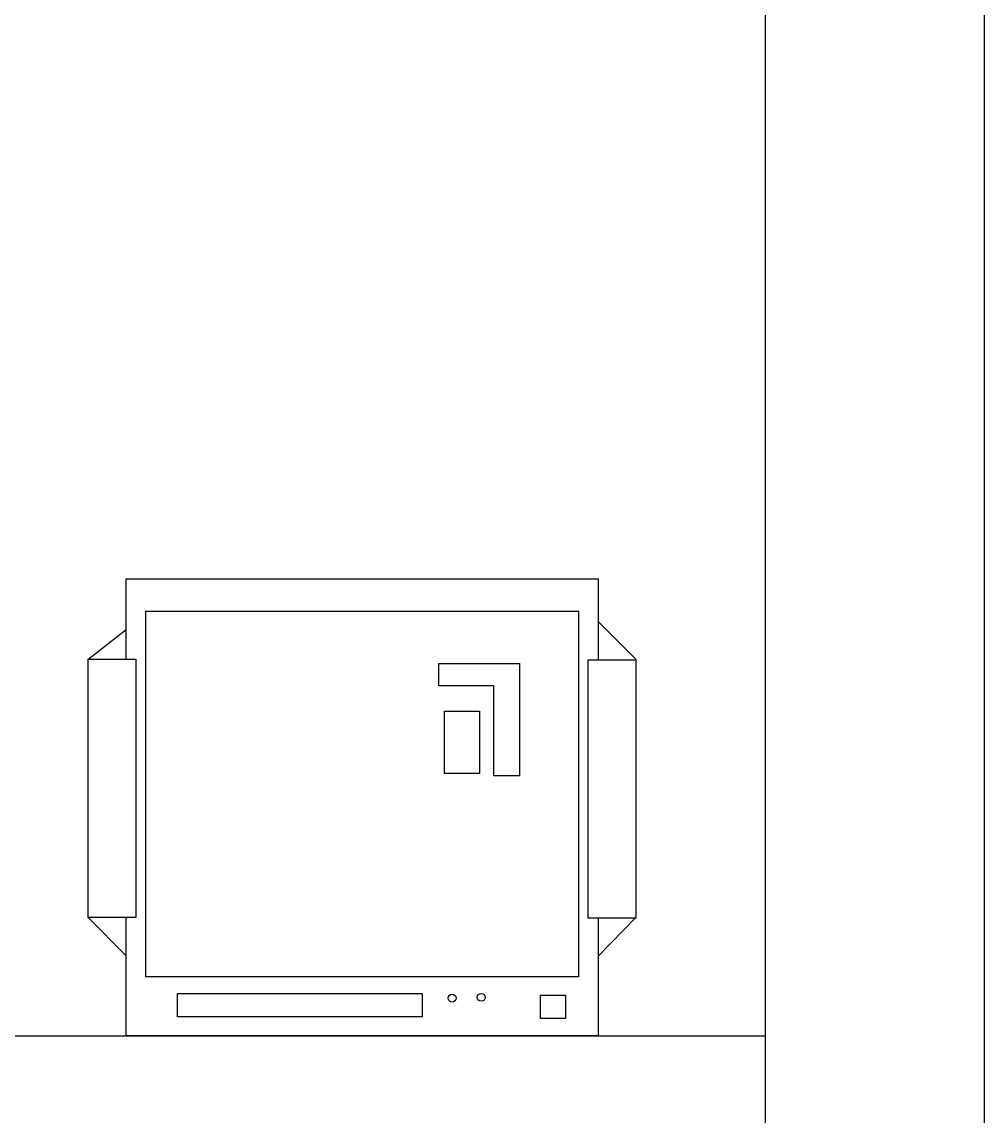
# Model space of a CAD drawing. Header units: inches. Extents: x 11.8 to 54.3, y 10.8 to 35.6.
# Drawn here: x 31.295 to 32.778, y 28.874 to 30.562 of the extents above; entities that cross this region are included whole.
import ezdxf

# ---------------------------------------------------------------- set-up
doc = ezdxf.new("R2010")
doc.units = ezdxf.units.IN
doc.header["$MEASUREMENT"] = 0
for name, color, linetype in [('02', 2, 'Continuous'), ('1', 1, 'Continuous'), ('4', 4, 'Continuous'), ('kadrbm', 4, 'Continuous')]:
    doc.layers.add(name, color=color, linetype=linetype)

# ---------------------------------------------------------------- blocks, each defined once
blk = doc.blocks.new('kadrbm')
at = {"layer": 'kadrbm', "color": 4}
blk.add_lwpolyline([(0, 0), (0, 24.7972), (21, 24.7972), (21, 0), (0, 0)], close=True, dxfattribs=at)
blk.add_lwpolyline([(20.6631, 0.3257), (20.6631, 24.4603), (0.3369, 24.4603), (0.3369, 0.3257), (20.6631, 0.3257)], dxfattribs=at)

msp = doc.modelspace()

# ---------------------------------------------------------------- linework, layer by layer
at = {"layer": '02'}
for p, q in [((31.4858, 29.6528), (32.1531, 29.6528)), ((31.4858, 29.0892), (31.4858, 29.6528)), ((32.1531, 29.6528), (32.1531, 29.0892)), ((31.9378, 29.5378), (31.9378, 29.5722)), ((31.9378, 29.5722), (32.0619, 29.5722)), ((32.0619, 29.5722), (32.0619, 29.3991)), ((32.0226, 29.5378), (31.9378, 29.5378)), ((32.0226, 29.3991), (32.0226, 29.5378)), ((31.9464, 29.4986), (32.0005, 29.4986)), ((31.9464, 29.4028), (31.9464, 29.4986)), ((32.0005, 29.4986), (32.0005, 29.4028)), ((32.0005, 29.4028), (31.9464, 29.4028)), ((32.0619, 29.3991), (32.0226, 29.3991)), ((32.1531, 29.0892), (31.4858, 29.0892)), ((31.535, 29.0636), (31.9119, 29.0636)), ((31.535, 29.0275), (31.535, 29.0636)), ((31.9119, 29.0636), (31.9119, 29.0275)), ((32.0942, 29.0611), (32.1331, 29.0611)), ((32.0942, 29.0247), (32.0942, 29.0611)), ((32.1331, 29.0611), (32.1331, 29.0247)), ((31.9119, 29.0275), (31.535, 29.0275)), ((32.1331, 29.0247), (32.0942, 29.0247))]:
    msp.add_line(p, q, dxfattribs=at)
for centre in [(31.9581, 29.0563), (32.0031, 29.0575)]:
    msp.add_circle(centre, 0.00607, dxfattribs=at)
at = {"layer": '1'}
msp.add_line((12.1152, 28.9983), (32.4414, 28.9983), dxfattribs=at)
at = {"layer": '4'}
for p, q in [((32.2421, 29.5786), (32.1831, 29.6373)), ((31.3965, 29.5786), (31.4558, 29.6249)), ((31.3965, 29.1809), (31.4558, 29.1217)), ((32.2421, 29.1809), (32.1831, 29.121))]:
    msp.add_line(p, q, dxfattribs=at)
for points in [[(31.4558, 29.5786), (31.4558, 29.7028), (32.1831, 29.7028), (32.1831, 29.5775)], [(32.1831, 29.1799), (32.1831, 28.9983), (31.4558, 28.9983), (31.4558, 29.1809)]]:
    msp.add_lwpolyline(points, dxfattribs=at)
for points in [[(31.4711, 29.5786), (31.3965, 29.5786), (31.3965, 29.1809), (31.4711, 29.1809)], [(32.2421, 29.5775), (32.1675, 29.5775), (32.1675, 29.1799), (32.2421, 29.1799)]]:
    msp.add_lwpolyline(points, close=True, dxfattribs=at)

# ---------------------------------------------------------------- block references
at = {"layer": 'kadrbm'}
msp.add_blockref('kadrbm', (11.7783, 10.8267), dxfattribs=at)

doc.saveas('drawing.dxf')
